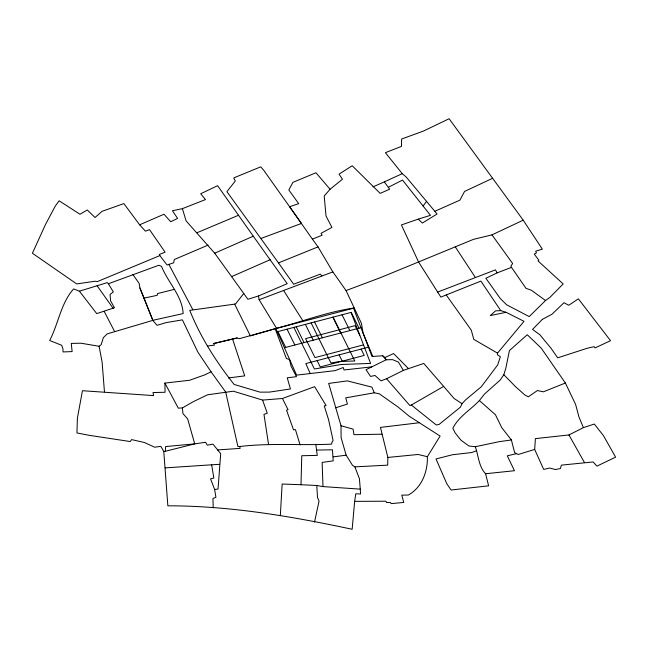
<?xml version="1.0" encoding="UTF-8"?>
<svg xmlns="http://www.w3.org/2000/svg" width="648" height="648" viewBox="0 0 648 648"><rect width="100%" height="100%" fill="white"/><g stroke="black" fill="none" stroke-linecap="round" stroke-linejoin="round"><path stroke-width="0.97" d="M418.973 422.78L380.457 427.405L387.852 457.448L387.682 465.151L354.885 466.86L352.463 465.288L346.178 455.196L341.107 437.659L341.01 425.736L328.674 383.43L347.352 380.886L371.871 387.099L374.301 392.801L379.283 393.806L398.156 407.074L409.18 416.202L440.105 436.064L427.364 456.694C427.834 471.59 421.905 487.563 408.297 495.048L401.776 495.129L403.761 502.443L391.198 503.618L390.282 502.451L386.589 502.556L385.908 501.228L354.65 501.35L352.156 529.262C291.462 516.343 230.121 505.805 167.856 505.813L163.782 451.47L160.801 446.342L154.678 447.225L144.464 442.519L131.552 439.595L130.321 441.555L88.792 435.262L76.942 432.929L77.404 418.138L82.45 390.72L153.56 395.604L153.025 392.558L165.062 392.267L164.916 383.098L189.686 380.238L204.387 375.006L211.078 371.831L225.69 392.072L237.913 446.513L239.711 446.513C270.257 442.851 300.972 445.565 331.63 444.147L331.979 442.114L333.088 440.486L328.536 419.515L324.251 405.932L326.106 405.591L314.644 386.662L282.423 398.496L262.578 400.083L233.345 391.206L207.579 394.786L193.388 401.63L182.38 407.932L178.297 408.151L164.916 383.098M354.65 501.35L355.776 493.784L360.572 493.97L360.264 489.127L322.979 486.591L316.759 485.482L301.004 484.728L301.766 455.73L317.261 455.398L315.787 444.269M316.613 450.052L332.448 449.801L333.185 460.866L322.145 462.405L322.979 486.591M280.349 515.209L282.155 484.032L301.004 484.728M163.782 451.47L165.345 451.267L165.629 446.569L194.732 443.88L205.594 442.244L207.32 445.168L212.957 444.123L220.693 453.673L218.036 489.07L214.609 489.475L210.56 478.856L213.824 478.046L211.653 464.81L165.167 467.88M534.681 449.437L535.394 438.631L568.928 434.946L583.411 427.631L594.305 424.043L603.523 435.731L615.6 457.148L596.889 466.139L593.123 461.951L561.427 465.126L560.374 468.561L555.36 469.533L549.658 468.034L543.688 469.419L534.681 449.437L518.181 454.507L514.625 452.604L511.402 439.968L501.763 427.664L495.42 414.712L479.374 400.553L484.502 394.049L500.199 380.028L503.828 374.738L505.813 368.25L509.425 350.576L527.27 334.741L541.169 348.057L565.372 383.017L575.586 404.376L578.931 416.891L583.411 427.631M506.096 312.304L490.309 315.584L495.599 310.838L500.758 310.635L506.096 312.304L524.021 321.327L497.518 353.12L497.372 354.74L500.361 356.7L497.696 364.905L481.278 386.783L465.58 399.873L462.016 403.696L460.485 407.09L439.174 424.375L436.307 425.007L411.35 405.016L409.909 405.567L386.564 378.756L380.951 380.854L374.998 375.467L370.551 376.439L366.023 369.708L386.135 359.794L392.526 359.632L398.415 362.078L403.372 370.381L423.768 363.423L454.102 398.48L462.016 403.696M314.531 522.045L319.051 501.115L317.52 497.551L316.759 485.482M423.104 205.951L426.643 201.293M208.065 245.114L174.304 259.524L173.656 262.845L167.046 264.975L159.87 255.587L97.411 281.588L95.167 281.232L76.675 283.913L32.4 253.246L45.473 224.524L55.274 206.113L59.122 200.783L79.979 214.269L87.269 209.976L95.029 217.501L102.101 211.313L123.865 203.594L139.636 224.807L164.025 214.229L170.683 221.746L177.584 218.4L172.449 210.754L182.404 208.648L186.106 220.903L214.707 253.198L243.753 293.479L235.678 303.799L234.649 304.131L189.759 310.36C200.475 337.154 216.238 361.924 234.098 384.426L259.978 392.137L269.325 392.121L290.434 388.97L287.242 377.792L296.468 376.682L291.074 366.25L289.526 359.575L286.367 358.49L275.149 328.739L239.485 338.653L237.071 337.989L213.743 343.513L214.431 345.117L207.676 345.992M330.075 189.248L324.211 196.02L326.017 215.995L331.93 227.416L321.06 233.329L322.129 235.216L312.401 239.136L289.616 206.72L298.671 203.634L288.838 189.969L292.937 182.347L315.965 172.757L330.075 189.248L342.428 179.237L339.066 174.126L352.22 165.758L380.157 193.371L389.651 189.2L384.345 181.886L372.989 186.835M479.374 400.553C470.626 409.844 458.922 416.38 452.839 428.166L455.107 432.848L461.084 440.308L468.925 445.994L475.308 446.723L498.952 441.709L511.402 439.968M545.519 300.51L529.222 316.597L506.598 304.763L500.248 298.469L485.87 278.276L497.162 272.881L511.483 267.357L525.99 288.311L531.352 290.231L545.519 300.51L549.933 297.392L563.169 283.929L538.018 260.925L538.836 260.237L534.26 254.065L536.431 252.898L535.685 251.205L542.352 249.156L523.203 220.182L449.113 118.738L423.517 131.034L401.63 139.012L401.468 146.375L385.406 152.669L402.246 173.664L406.102 176.92L437.06 213.986L422.415 223.05L418.219 219.137L401.42 224.937L418.592 262.059L440.851 297.092L480.881 281.102L500.758 310.635M99.095 346.267L101.169 344.679L103.356 337.665L107.187 333.89L153.495 320.169L183.157 313.583C182.291 295.885 167.808 282.293 161.538 266.36L158.817 265.251L108.402 283.743L107.26 282.633L79.404 291.187L73.613 288.919C60.847 303.199 58.425 323.806 49.677 340.5L61.698 345.303L62.953 348.778L63.05 351.937L72.13 351.589L71.272 343.416L80.854 343.205L99.095 346.267L102.109 362.111L104.458 391.846M411.35 405.016L443.321 386.589M79.404 291.187L96.738 313.608L114.461 307.751L110.565 300.785L110.087 294.378L113.303 291.948L108.402 283.743M388.606 187.151L402.513 180.079L430.475 215.33L418.219 219.137M386.564 378.756L403.372 370.381M312.401 239.136L318.03 246.896L332.853 271.909L346.048 290.579L380.336 277.684L473.51 239.339L491.978 234.868L523.203 220.182M492.707 178.257L464.559 191.427L459.942 200.127L435.01 211.208M384.345 181.886L402.246 173.664M371.798 366.865L344.056 369.976L343.238 367.505L335.162 370.632L296.606 375.143L275.886 328.544L353.524 308.197L371.993 356.473L382.709 355.752L384.847 357.55L393.603 353.565L408.524 368.655M214.707 253.198L253.287 236.204L287.218 283.686L258.487 295.974L247.86 299.287L243.753 293.479M231.935 276.477L270.224 259.694M196.968 232.754L238.521 215.258L253.287 236.204M261.209 238.359L301.466 223.463L263.874 170.481L260.747 166.836L234.155 177.73L233.758 178.168L235.337 180.954L226.905 191.654L278.478 262.886L318.03 246.896M565.372 383.017L543.453 391.813L537.378 390.558L528.314 396.827L524.823 394.956L515.581 386.71L503.828 374.738M182.404 208.648L205.497 199.568L200.702 193.768L217.59 185.676L238.521 215.258M437.594 292.102L495.437 269.868L497.162 272.881M372.778 356.424L363.034 332.894L361.471 323.498L354.254 308.002C327.572 311.753 302.519 321.546 276.55 328.309L259.119 299.708L332.853 271.909M476.369 450.781L471.825 452.523L452.409 454.758L436.015 458.946L446.804 483.724L451.073 490.001L488.624 485.83L485.595 473.737C478.661 466.673 478.54 455.69 475.308 446.723M335.502 407.835L347.425 404.069L345.716 397.856L374.301 392.801M276.55 328.309L250.371 335.915L234.649 304.131M284.423 347.749L360.976 327.686M363.504 344.882L314.977 357.599L305.581 338.621L355.08 325.652L359.778 335.138M368.429 347.166L305.799 363.585L310.23 373.548M165.345 451.267L194.732 443.88L187.661 418.908L182.939 413.578L182.38 407.932M174.109 289.421L157.432 293.601L157.221 295.318L143.969 298.153L139.919 287.955L139.158 283.427L132.881 274.525M213.743 343.513L237.071 337.989M516.229 453.705L507.287 455.836L514.48 470.715L485.595 473.737M333.283 456.856L346.178 455.196M228.363 377.962L244.717 375.872L232.583 339.074M387.852 457.448L418.065 454.475L427.364 456.694M217.453 449.947L240.165 448.375L239.711 446.513M211.653 464.81L219.567 464.333M381.858 434.2L353.978 434.678L353.079 429.114L341.01 425.736M497.518 353.12L473.777 339.358L471.307 330.213L446.27 295.002M321.878 275.886L320.331 274.136L293.657 284.229L278.478 262.886M382.709 355.752L386.135 359.794L384.847 357.55M143.969 298.153L152.888 320.444L157.035 325.328L166.099 322.615L182.404 319.861L197.891 352.164L211.078 371.831M139.636 224.807L145.395 231.158L149.55 229.676L165.102 252.177L159.303 254.47L159.87 255.587M491.978 234.868L512.641 263.501L510.875 266.126L511.483 267.357M97.127 285.792L113.214 308.432M455.155 246.669L475.235 277.263M283.532 290.377L302.729 320.525M568.928 434.946L584.439 462.502M168.828 264.335L192.788 309.623M104.215 311.413L114.639 331.622M282.423 398.496L288.044 409.649L286.538 410.216L293.512 429.81L295.439 429.608L300.105 444.957M359.033 328.196L351.2 312.377L277.887 331.59L285.719 347.409M361.098 349.094L364.233 355.42L320.242 366.946L317.115 360.62M342.039 314.782L349.871 330.593M333.088 317.123L354.796 360.96L339.763 361.503L330.95 362.985L311.089 322.89M332.87 317.18L340.702 332.999M339.106 354.853L342.241 361.179M314.547 321.983L322.372 337.802M305.378 324.389L313.211 340.2M296.217 326.786L304.05 342.606M293.828 327.418L314.418 368.987L341.245 364.484L370.599 363.431L351.086 312.409M287.048 329.192L294.881 345.003M346.048 290.579L354.254 308.002M139.919 287.955L152.888 320.444M354.885 466.86L359.429 478.767L360.264 489.127M262.578 400.083L267.268 413.205L263.979 414.396L268.515 444.253M258.487 295.974L259.119 299.708M214.609 489.475L215.922 497.34L212.957 498.45L213.224 507.846M542.36 319.367L532.567 329.427L539.954 334.87L551.067 348.316L557.685 357.85L587.169 348.268L594.151 346.688L595.091 347.895L610.529 340.686L578.372 298.833L568.758 305.257L563.971 302.729L551.966 314.256L542.36 319.367"/></g></svg>
